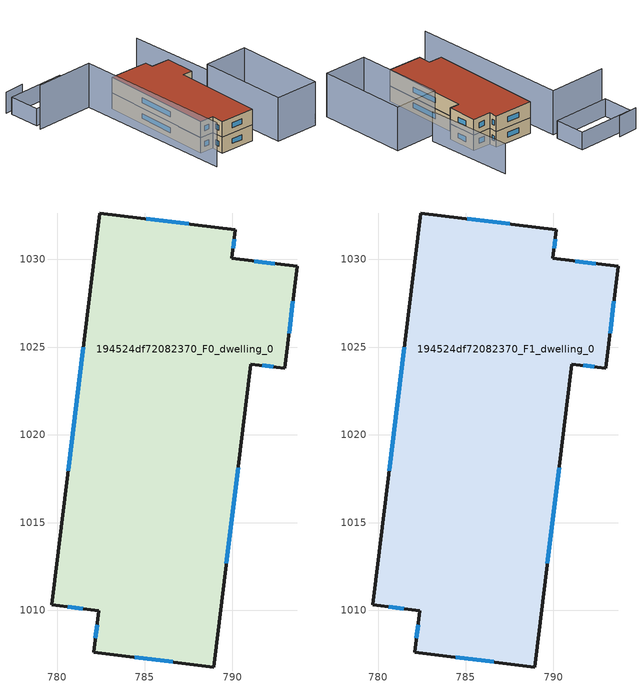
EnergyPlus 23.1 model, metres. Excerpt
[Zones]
194524df72082370_F0_dwelling_0
 floor ground (EU_floor_Construction): 793.7,1029.61 792.99,1023.8 791.05,1024.04 788.94,1006.76 782.09,1007.6 782.38,1009.98 779.7,1010.31 782.43,1032.65 790.17,1031.7 789.97,1030.07 z0
 wall outside (EU_wall_Construction): 793.7,1029.61 789.97,1030.07 790.17,1031.7 782.43,1032.65 779.7,1010.31 782.38,1009.98 782.09,1007.6 788.94,1006.76 791.05,1024.04 792.99,1023.8 793.7,1029.61 z0:3
 window (EU_Window_Construction): 792.42,1029.77 791.25,1029.91 / 793.23,1025.79 793.45,1027.62 / 791.71,1023.96 792.33,1023.88 / 789.66,1012.68 790.33,1018.12 / 784.44,1007.31 786.6,1007.05 / 782.28,1009.17 782.19,1008.42 / 780.62,1010.2 781.46,1010.1 / 781.5,1025 780.63,1017.96 / 787.52,1032.03 785.08,1032.33 / 790.04,1030.63 790.11,1031.14 z1.03:1.97
194524df72082370_F1_dwelling_0
 floor to 194524df72082370_F0_dwelling_0 (EU_floor_Construction): 793.7,1029.61 792.99,1023.8 791.05,1024.04 788.94,1006.76 782.09,1007.6 782.38,1009.98 779.7,1010.31 782.43,1032.65 790.17,1031.7 789.97,1030.07 z3
 wall outside (EU_wall_Construction): 793.7,1029.61 789.97,1030.07 790.17,1031.7 782.43,1032.65 779.7,1010.31 782.38,1009.98 782.09,1007.6 788.94,1006.76 791.05,1024.04 792.99,1023.8 793.7,1029.61 z3:6
 window (EU_Window_Construction): 792.42,1029.77 791.25,1029.91 / 793.23,1025.79 793.45,1027.62 / 791.71,1023.96 792.33,1023.88 / 789.66,1012.68 790.33,1018.12 / 784.44,1007.31 786.6,1007.05 / 782.28,1009.17 782.19,1008.42 / 780.62,1010.2 781.46,1010.1 / 781.5,1025 780.63,1017.96 / 787.52,1032.03 785.08,1032.33 / 790.04,1030.63 790.11,1031.14 z4.03:4.97
 roof outside (EU_roof_Construction): 788.94,1006.76 791.05,1024.04 792.99,1023.8 793.7,1029.61 789.97,1030.07 790.17,1031.7 782.43,1032.65 779.7,1010.31 782.38,1009.98 782.09,1007.6 z6
shading: 800.27,1002.42 791.61,1003.26 / 791.61,1003.26 793.3,1020.58 / 793.3,1020.58 801.96,1019.74 / 801.96,1019.74 800.27,1002.42 z0:8.3; 768.72,1036.94 780.27,1035.95 / 780.27,1035.95 777.64,1005.01 z0:8.4; 795.51,1022.02 796.65,1039.21 z0:5.7; 769.27,1038.15 769.71,1044.16 / 769.71,1044.16 781.23,1043.32 / 781.23,1043.32 780.79,1037.32 / 780.79,1037.32 769.27,1038.15 z0:3.3; 773.49,1044.98 769.44,1045.2 z0:4
[Building]
EU S2 Campaign: North Axis=0; Terrain=City; Solar Distribution=FullExterior
[Site:Location]
Cape.Town.Intl.AP: Latitude=-33.965; Longitude=18.602; Time Zone=2; Elevation=46
[SizingPeriod:WeatherFileDays]
AnnualSizingPeriod: Begin Month=1; Begin Day of Month=1; End Month=12; End Day of Month=31; Day of Week for Start Day=Monday; Use Weather File Daylight Saving Period=No; Use Weather File Rain and Snow Indicators=No
[MATERIAL]
EU_InternalMass_Material: Roughness=MediumRough; Thickness=0.1; Conductivity=1; Density=1800; Specific Heat=900; Thermal Absorptance=0.9; Solar Absorptance=0.7; Visible Absorptance=0.7
[MATERIAL:NOMASS] Roughness=MediumRough; Thermal Absorptance=0.9; Solar Absorptance=0.7; Visible Absorptance=0.7
Name | Thermal Resistance
EU_wall_NoMass | 0.493876
EU_roof_NoMass | 0.449382
EU_floor_NoMass | 1.25
[WINDOWMATERIAL:SIMPLEGLAZINGSYSTEM]
EU_Window_SimpleGlazing: UFactor=4.4; Solar Heat Gain Coefficient=0.85; Visible Transmittance=0.85
[CONSTRUCTION]
EU_wall_Construction: EU_wall_NoMass
EU_roof_Construction: EU_roof_NoMass
EU_floor_Construction: EU_floor_NoMass
EU_Window_Construction: EU_Window_SimpleGlazing
EU_InternalMass_Construction: EU_InternalMass_Material
[ZONE] Type=1; Multiplier=1; Ceiling Height=autocalculate; Volume=723.362; Floor Area=autocalculate; Part of Total Floor Area=Yes
194524df72082370_F0_dwelling_0; 194524df72082370_F1_dwelling_0
[INTERNALMASS] Construction=EU_InternalMass_Construction; Surface Area=241.121
Name | Zone or ZoneList
194524df72082370_F0_dwelling_0_EU_InternalMass | 194524df72082370_F0_dwelling_0
194524df72082370_F1_dwelling_0_EU_InternalMass | 194524df72082370_F1_dwelling_0
[OTHEREQUIPMENT] Fuel Type=Electricity; Design Level Calculation Method=Watts/Area; Power per Zone Floor Area=1; Fraction Latent=0; Fraction Radiant=0; Fraction Lost=0; Carbon Dioxide Generation Rate=0; EndUse Subcategory=EU_Step8_InternalGains
Name | Zone or ZoneList or Space or SpaceList | Schedule
EU_Step8_InternalGain_194524df72082370_F0_dwelling_0_f000 | 194524df72082370_F0_dwelling_0 | EU_Step8_GainSchedule_194524df72082370_F0_dwelling_0_f000
EU_Step8_InternalGain_194524df72082370_F1_dwelling_0_f000 | 194524df72082370_F1_dwelling_0 | EU_Step8_GainSchedule_194524df72082370_F1_dwelling_0_f000
[ZONEVENTILATION:DESIGNFLOWRATE] Schedule=EU_AlwaysOn; Design Flow Rate Calculation Method=AirChanges/Hour; Air Changes per Hour=0.64; Ventilation Type=Natural; Fan Pressure Rise=0; Fan Total Efficiency=1; Constant Term Coefficient=1; Temperature Term Coefficient=0; Velocity Term Coefficient=0; Velocity Squared Term Coefficient=0; Minimum Indoor Temperature=-100; Maximum Indoor Temperature=100; Delta Temperature=-100; Minimum Outdoor Temperature=-100; Maximum Outdoor Temperature=100; Maximum Wind Speed=40
Name | Zone or ZoneList or Space or SpaceList
EU_ConstantAir_194524df72082370_F0_dwelling_0 | 194524df72082370_F0_dwelling_0
EU_ConstantAir_194524df72082370_F1_dwelling_0 | 194524df72082370_F1_dwelling_0
[HVACTEMPLATE:THERMOSTAT] Constant Heating Setpoint=20; Constant Cooling Setpoint=50
EU_HeatOnly_194524df72082370_F0_dwelling_0; EU_HeatOnly_194524df72082370_F1_dwelling_0
[HVACTEMPLATE:ZONE:IDEALLOADSAIRSYSTEM] System Availability Schedule=EU_AlwaysOn; Maximum Heating Supply Air Temperature=50; Minimum Cooling Supply Air Temperature=13; Maximum Heating Supply Air Humidity Ratio=0.0156; Minimum Cooling Supply Air Humidity Ratio=0.0077; Heating Limit=NoLimit; Cooling Limit=NoLimit; Heating Availability Schedule=EU_AlwaysOn; Cooling Availability Schedule=EU_CoolingOff; Dehumidification Control Type=ConstantSensibleHeatRatio; Cooling Sensible Heat Ratio=0.7; Dehumidification Setpoint=60; Humidification Control Type=None; Humidification Setpoint=30; Outdoor Air Method=None; Outdoor Air Flow Rate per Person=0.00944; Outdoor Air Flow Rate per Zone Floor Area=0; Outdoor Air Flow Rate per Zone=0; Demand Controlled Ventilation Type=None; Outdoor Air Economizer Type=NoEconomizer; Heat Recovery Type=None; Sensible Heat Recovery Effectiveness=0.7; Latent Heat Recovery Effectiveness=0.65
Name | Template Thermostat
194524df72082370_F0_dwelling_0 | EU_HeatOnly_194524df72082370_F0_dwelling_0
194524df72082370_F1_dwelling_0 | EU_HeatOnly_194524df72082370_F1_dwelling_0
[SIZING:ZONE] Zone Cooling Design Supply Air Temperature Input Method=SupplyAirTemperature; Zone Cooling Design Supply Air Temperature=13; Zone Heating Design Supply Air Temperature Input Method=SupplyAirTemperature; Zone Heating Design Supply Air Temperature=50; Zone Cooling Design Supply Air Humidity Ratio=0.008; Zone Heating Design Supply Air Humidity Ratio=0.008; Cooling Design Air Flow Method=DesignDay; Cooling Design Air Flow Rate=0; Cooling Minimum Air Flow per Zone Floor Area=0.000762; Cooling Minimum Air Flow=0; Cooling Minimum Air Flow Fraction=0.2; Heating Design Air Flow Method=DesignDay; Heating Design Air Flow Rate=0; Heating Maximum Air Flow per Zone Floor Area=0.002032; Heating Maximum Air Flow=0.141576; Heating Maximum Air Flow Fraction=0.3; Account for Dedicated Outdoor Air System=No; Dedicated Outdoor Air System Control Strategy=NeutralSupplyAir; Dedicated Outdoor Air Low Setpoint Temperature for Design=autosize; Dedicated Outdoor Air High Setpoint Temperature for Design=autosize; Zone Load Sizing Method=Sensible Load Only No Latent Load; Zone Latent Cooling Design Supply Air Humidity Ratio Input Method=HumidityRatioDifference; Zone Cooling Design Supply Air Humidity Ratio Difference=0.005; Zone Latent Heating Design Supply Air Humidity Ratio Input Method=HumidityRatioDifference; Zone Humidification Design Supply Air Humidity Ratio Difference=0.005
194524df72082370_F0_dwelling_0; 194524df72082370_F1_dwelling_0
[SCHEDULE:CONSTANT]
Name | Hourly Value
EU_AlwaysOn | 1
EU_CoolingOff | 0
[SCHEDULE:FILE] Column Number=1; Rows to Skip at Top=0; Number of Hours of Data=8760; Column Separator=Comma; Interpolate to Timestep=No; Minutes per Item=60; Adjust Schedule for Daylight Savings=Yes
Name | File
EU_Step8_GainSchedule_194524df72082370_F0_dwelling_0_f000 | ../../schedules/194524df72082370/194524df72082370_F0_dwelling_0_f000_gain.csv
EU_Step8_GainSchedule_194524df72082370_F1_dwelling_0_f000 | ../../schedules/194524df72082370/194524df72082370_F1_dwelling_0_f000_gain.csv
